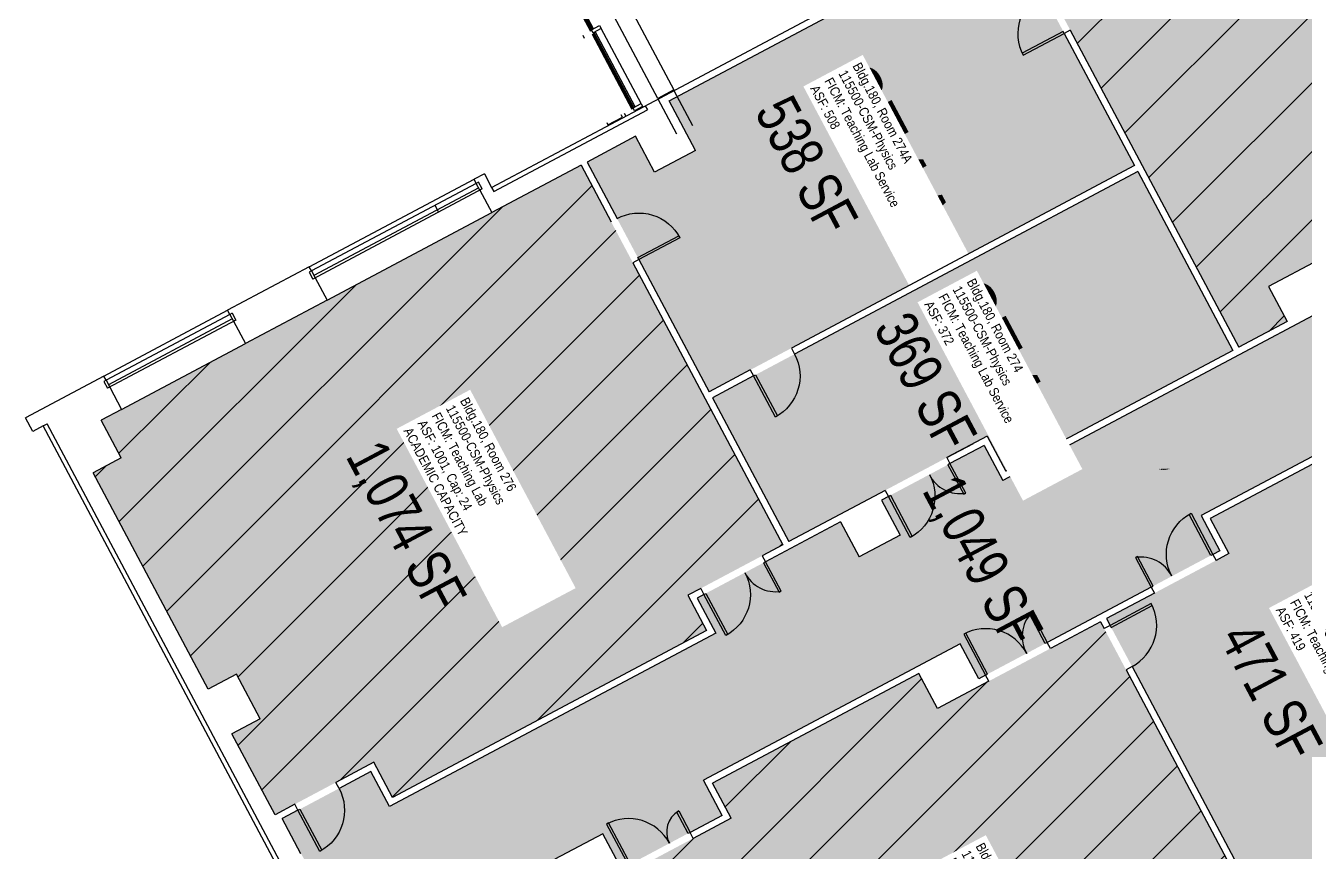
# Model space of a CAD drawing. Header units: inches. Extents: x 69211883 to 69217631, y 27675792 to 27679139.
# Drawn here: x 69211972 to 69212962, y 27676177 to 27676817 of the extents above; entities that cross this region are included whole.
import ezdxf
from ezdxf.enums import TextEntityAlignment as Align

# ---------------------------------------------------------------- set-up
doc = ezdxf.new("R2010")
doc.units = ezdxf.units.IN
doc.header["$LTSCALE"] = 0.25
doc.header["$MEASUREMENT"] = 0
doc.layers.get('0').update_dxf_attribs({"linetype": 'CONTINUOUS'})
for name, color, linetype in [('A-DOOR', 2, 'CONTINUOUS'), ('A-GLAZ', 1, 'CONTINUOUS'), ('A-IDEN-RNUM', 7, 'CONTINUOUS'), ('A-IDEN-SNUM', 4, 'CONTINUOUS'), ('A-IDEN-VNUM', 4, 'CONTINUOUS'), ('A-WALL', 5, 'CONTINUOUS'), ('AREA-TEXT', 3, 'CONTINUOUS'), ('Rooms-Capacity', 4, 'CONTINUOUS'), ('Rooms-Category-Color', 7, 'CONTINUOUS'), ('Rooms-College-Color', 7, 'CONTINUOUS'), ('Rooms-Department-Color', 7, 'CONTINUOUS'), ('Rooms-Division-Color', 7, 'CONTINUOUS'), ('Rooms-Information', 7, 'CONTINUOUS')]:
    doc.layers.add(name, color=color, linetype=linetype)
doc.styles.add('CP_AREA', font='arial.ttf', dxfattribs={"height": 15})
doc.styles.add('CP_ROOMSNUMBER', font='arial.ttf', dxfattribs={"height": 1})
doc.styles.add('CP_ROOMVNUMBER', font='arial.ttf', dxfattribs={"width": 0.85, "height": 0.075})
pattern_1 = [(45, (0, 0), (-26.51650429449553, 26.51650429449553), [])]

# ---------------------------------------------------------------- blocks, each defined once
blk = doc.blocks.new('Z08D36')
at = {"linetype": 'Continuous', "lineweight": -3}
blk.add_lwpolyline([(-18, 0), (-16.25, 0), (-16.25, 36), (-18, 36)], close=True, dxfattribs=at)
blk.add_arc((-18, 0), 36, 0, 90)

msp = doc.modelspace()

# ---------------------------------------------------------------- hatches: boundary and pattern name
at = {"layer": 'Rooms-Capacity'}
h = msp.add_hatch(dxfattribs=at)
h.set_pattern_fill('ANSI31', color=256, scale=300, style=0)
h.set_pattern_definition(pattern_1)
h.paths.add_polyline_path([(69213267.36529438, 27676792.62646393), (69213265.9568817, 27676795.27530778), (69213293.10753112, 27676809.71153778), (69213230.39426711, 27676927.65824855), (69213203.2436177, 27676913.22201855), (69213184.93425281, 27676947.65698854), (69213212.07766402, 27676962.08936992), (69213153.8507332, 27677071.61596145), (69213126.70008379, 27677057.17973145), (69213105.57388765, 27677096.91240023), (69212803.60567689, 27676936.35334777), (69212824.0345384, 27676897.9321771), (69212792.2484248, 27676881.03120134), (69212771.81955075, 27676919.45239558), (69212734.40463144, 27676899.55856643), (69212910.63226819, 27676568.12198072), (69212948.05520444, 27676588.01855442), (69212933.61885688, 27676615.16937532), (69213049.4978757, 27676676.78451415), (69213063.93410571, 27676649.63386474), (69213197.7007323, 27676720.75871184), (69213183.26450232, 27676747.90936125), (69213267.36558685, 27676792.62591389)])
h = msp.add_hatch(dxfattribs=at)
h.set_pattern_fill('ANSI31', color=256, scale=300, style=0)
h.set_pattern_definition(pattern_1)
h.paths.add_polyline_path([(69212046.2068328, 27676520.04712484), (69212030.47887945, 27676511.68445339), (69212045.97183175, 27676482.54737633), (69212024.2292418, 27676470.98664937), (69212113.25214556, 27676303.55861247), (69212134.99432853, 27676315.11912303), (69212153.23402373, 27676280.81518289), (69212131.60342349, 27676269.04481534), (69212164.89445241, 27676206.43338185), (69212241.26903968, 27676247.04240401), (69212255.66928096, 27676219.87289575), (69212498.73705482, 27676349.11381094), (69212484.30134207, 27676376.26348755), (69212557.80624153, 27676415.3479123), (69212401.64849143, 27676709.03846211), (69212334.21338639, 27676673.18264638), (69212332.6130734, 27676672.33174643), (69212205.1374635, 27676604.55188581), (69212203.53709017, 27676603.70095378), (69212141.89631642, 27676570.92603351), (69212133.74068305, 27676566.5896139), (69212052.90789121, 27676523.61013432)])
h = msp.add_hatch(dxfattribs=at)
h.set_pattern_fill('ANSI31', color=256, scale=300, style=0)
h.set_pattern_definition(pattern_1)
h.paths.add_polyline_path([(69212820.3171139, 27675987.93450816), (69212834.88549241, 27675995.68063827), (69212820.10542354, 27676023.49596304), (69212851.89153688, 27676040.3969393), (69212866.67161855, 27676012.58159046), (69212912.64354967, 27676036.88368398), (69212909.82662617, 27676042.18155643), (69212945.59351346, 27676061.19887606), (69212948.41033874, 27676055.90118834), (69212959.77094245, 27676061.94171745), (69212803.55450444, 27676355.74264337), (69212677.40331642, 27676288.6669894), (69212662.96774995, 27676315.81639088), (69212503.3750378, 27676230.95942778), (69212517.8113047, 27676203.80875858), (69212432.38534127, 27676158.38885903), (69212567.59303045, 27675904.09971522), (69212573.76280041, 27675892.51382452), (69212588.54309605, 27675864.69830022), (69212596.4894872, 27675868.92346534), (69212608.40960152, 27675875.26150255), (69212618.44703095, 27675880.59849845), (69212628.27561404, 27675885.8244162), (69212660.06537606, 27675902.72730333), (69212675.95843913, 27675911.17777943), (69212803.10294369, 27675978.78158821)])
at = {"layer": 'Rooms-Category-Color', "true_color": 0xe3f498}
for points in [[(69213267.36529438, 27676792.62646393), (69213265.9568817, 27676795.27530778), (69213293.10753112, 27676809.71153778), (69213230.39426711, 27676927.65824855), (69213203.2436177, 27676913.22201855), (69213184.93425281, 27676947.65698854), (69213212.07766402, 27676962.08936992), (69213153.8507332, 27677071.61596145), (69213126.70008379, 27677057.17973145), (69213105.57388765, 27677096.91240023), (69212803.60567689, 27676936.35334777), (69212824.0345384, 27676897.9321771), (69212792.2484248, 27676881.03120134), (69212771.81955075, 27676919.45239558), (69212734.40463144, 27676899.55856643), (69212910.63226819, 27676568.12198072), (69212948.05520444, 27676588.01855442), (69212933.61885688, 27676615.16937532), (69213049.4978757, 27676676.78451415), (69213063.93410571, 27676649.63386474), (69213197.7007323, 27676720.75871184), (69213183.26450232, 27676747.90936125), (69213267.36558685, 27676792.62591389)], [(69212406.28396824, 27676711.50318435), (69212500.82366338, 27676533.69955271), (69212829.94250658, 27676708.69482615), (69212729.76915471, 27676897.09384423), (69212469.85135695, 27676758.89335213), (69212490.27334677, 27676720.48510527), (69212458.49431466, 27676703.57081112), (69212443.69888164, 27676731.39702461)], [(69212046.2068328, 27676520.04712484), (69212030.47887945, 27676511.68445339), (69212045.97183175, 27676482.54737633), (69212024.2292418, 27676470.98664937), (69212113.25214556, 27676303.55861247), (69212134.99432853, 27676315.11912303), (69212153.23402373, 27676280.81518289), (69212131.60342349, 27676269.04481534), (69212164.89445241, 27676206.43338185), (69212241.26903968, 27676247.04240401), (69212255.66928096, 27676219.87289575), (69212498.73705482, 27676349.11381094), (69212484.30134207, 27676376.26348755), (69212557.80624153, 27676415.3479123), (69212401.64849143, 27676709.03846211), (69212334.21338639, 27676673.18264638), (69212332.6130734, 27676672.33174643), (69212205.1374635, 27676604.55188581), (69212203.53709017, 27676603.70095378), (69212141.89631642, 27676570.92603351), (69212133.74068305, 27676566.5896139), (69212052.90789121, 27676523.61013432)], [(69212503.2889797, 27676529.0629586), (69212562.44171825, 27676417.81263449), (69212715.74355578, 27676499.32451851), (69212730.17978577, 27676472.1738691), (69212905.99679145, 27676565.65725853), (69212832.40780333, 27676704.05826886)], [(69213043.32008474, 27676106.36492736), (69213071.02232486, 27676121.09501871), (69213007.76203705, 27676240.07053349), (69213007.76112185, 27676240.07225475), (69213005.29658811, 27676244.70737704), (69213116.55614135, 27676303.86343143), (69213026.0653063, 27676474.05224174), (69213011.15840335, 27676466.12608928), (69212996.72227596, 27676493.27649613), (69212888.44991861, 27676435.70876839), (69212902.88614862, 27676408.55811898), (69212808.18998116, 27676358.20736556), (69212964.40641919, 27676064.40643964), (69212976.21580194, 27676070.68558837), (69212973.39897667, 27676075.98327611), (69213040.50325947, 27676111.6626151)], [(69212820.3171139, 27675987.93450816), (69212834.88549241, 27675995.68063827), (69212820.10542354, 27676023.49596304), (69212851.89153688, 27676040.3969393), (69212866.67161855, 27676012.58159046), (69212912.64354967, 27676036.88368398), (69212909.82662617, 27676042.18155643), (69212945.59351346, 27676061.19887606), (69212948.41033874, 27676055.90118834), (69212959.77094245, 27676061.94171745), (69212803.55450444, 27676355.74264337), (69212677.40331642, 27676288.6669894), (69212662.96774995, 27676315.81639088), (69212503.3750378, 27676230.95942778), (69212517.8113047, 27676203.80875858), (69212432.38534127, 27676158.38885903), (69212567.59303045, 27675904.09971522), (69212573.76280041, 27675892.51382452), (69212588.54309605, 27675864.69830022), (69212596.4894872, 27675868.92346534), (69212608.40960152, 27675875.26150255), (69212618.44703095, 27675880.59849845), (69212628.27561404, 27675885.8244162), (69212660.06537606, 27675902.72730333), (69212675.95843913, 27675911.17777943), (69212803.10294369, 27675978.78158821)]]:
    msp.add_hatch(color=61, dxfattribs=at).paths.add_polyline_path(points)
at = {"layer": 'Rooms-Category-Color', "true_color": 0xadadad}
msp.add_hatch(color=253, dxfattribs=at).paths.add_polyline_path([(69213269.83001658, 27676787.9909872), (69213190.36470124, 27676745.73860672), (69213204.80093123, 27676718.58795731), (69213061.76335117, 27676642.53366582), (69213047.32712118, 27676669.68431523), (69212969.62770173, 27676628.37087653), (69212984.06393173, 27676601.22022712), (69212728.00903125, 27676465.07367018), (69212713.57280125, 27676492.22431959), (69212634.1074859, 27676449.97193911), (69212648.5437159, 27676422.8212897), (69212616.75758976, 27676405.9203375), (69212602.32135975, 27676433.07098691), (69212491.40102376, 27676374.09370581), (69212505.83725375, 27676346.9430564), (69212253.59010585, 27676212.82111377), (69212239.15387584, 27676239.97176318), (69212170.44945024, 27676203.44103706), (69212229.72973536, 27676093.81448193), (69212297.69102706, 27676129.87919209), (69212311.9218916, 27676103.11478015), (69212394.59126377, 27676146.92927888), (69212381.27003087, 27676171.9829215), (69212418.5747069, 27676191.8181333), (69212433.0109369, 27676164.66748389), (69212510.71035634, 27676205.98092259), (69212496.27412635, 27676233.131572), (69212694.93733421, 27676338.76248041), (69212709.37356421, 27676311.611831), (69212895.78594969, 27676410.72887351), (69212881.3497197, 27676437.87952292), (69213030.45754927, 27676517.16141743), (69213044.89377926, 27676490.01076802), (69213122.59319872, 27676531.32420672), (69213108.15696871, 27676558.47485613), (69213248.54569994, 27676633.12073228), (69213262.98192994, 27676605.97008287), (69213342.44724528, 27676648.22246335)])
at = {"layer": 'Rooms-College-Color', "true_color": 0xffe090}
for points in [[(69213267.36529438, 27676792.62646393), (69213265.9568817, 27676795.27530778), (69213293.10753112, 27676809.71153778), (69213230.39426711, 27676927.65824855), (69213203.2436177, 27676913.22201855), (69213184.93425281, 27676947.65698854), (69213212.07766402, 27676962.08936992), (69213153.8507332, 27677071.61596145), (69213126.70008379, 27677057.17973145), (69213105.57388765, 27677096.91240023), (69212803.60567689, 27676936.35334777), (69212824.0345384, 27676897.9321771), (69212792.2484248, 27676881.03120134), (69212771.81955075, 27676919.45239558), (69212734.40463144, 27676899.55856643), (69212910.63226819, 27676568.12198072), (69212948.05520444, 27676588.01855442), (69212933.61885688, 27676615.16937532), (69213049.4978757, 27676676.78451415), (69213063.93410571, 27676649.63386474), (69213197.7007323, 27676720.75871184), (69213183.26450232, 27676747.90936125), (69213267.36558685, 27676792.62591389)], [(69212406.28396824, 27676711.50318435), (69212500.82366338, 27676533.69955271), (69212829.94250658, 27676708.69482615), (69212729.76915471, 27676897.09384423), (69212469.85135695, 27676758.89335213), (69212490.27334677, 27676720.48510527), (69212458.49431466, 27676703.57081112), (69212443.69888164, 27676731.39702461)], [(69212046.2068328, 27676520.04712484), (69212030.47887945, 27676511.68445339), (69212045.97183175, 27676482.54737633), (69212024.2292418, 27676470.98664937), (69212113.25214556, 27676303.55861247), (69212134.99432853, 27676315.11912303), (69212153.23402373, 27676280.81518289), (69212131.60342349, 27676269.04481534), (69212164.89445241, 27676206.43338185), (69212241.26903968, 27676247.04240401), (69212255.66928096, 27676219.87289575), (69212498.73705482, 27676349.11381094), (69212484.30134207, 27676376.26348755), (69212557.80624153, 27676415.3479123), (69212401.64849143, 27676709.03846211), (69212334.21338639, 27676673.18264638), (69212332.6130734, 27676672.33174643), (69212205.1374635, 27676604.55188581), (69212203.53709017, 27676603.70095378), (69212141.89631642, 27676570.92603351), (69212133.74068305, 27676566.5896139), (69212052.90789121, 27676523.61013432)], [(69212503.2889797, 27676529.0629586), (69212562.44171825, 27676417.81263449), (69212715.74355578, 27676499.32451851), (69212730.17978577, 27676472.1738691), (69212905.99679145, 27676565.65725853), (69212832.40780333, 27676704.05826886)], [(69213043.32008474, 27676106.36492736), (69213071.02232486, 27676121.09501871), (69213007.76203705, 27676240.07053349), (69213007.76112185, 27676240.07225475), (69213005.29658811, 27676244.70737704), (69213116.55614135, 27676303.86343143), (69213026.0653063, 27676474.05224174), (69213011.15840335, 27676466.12608928), (69212996.72227596, 27676493.27649613), (69212888.44991861, 27676435.70876839), (69212902.88614862, 27676408.55811898), (69212808.18998116, 27676358.20736556), (69212964.40641919, 27676064.40643964), (69212976.21580194, 27676070.68558837), (69212973.39897667, 27676075.98327611), (69213040.50325947, 27676111.6626151)], [(69212820.3171139, 27675987.93450816), (69212834.88549241, 27675995.68063827), (69212820.10542354, 27676023.49596304), (69212851.89153688, 27676040.3969393), (69212866.67161855, 27676012.58159046), (69212912.64354967, 27676036.88368398), (69212909.82662617, 27676042.18155643), (69212945.59351346, 27676061.19887606), (69212948.41033874, 27676055.90118834), (69212959.77094245, 27676061.94171745), (69212803.55450444, 27676355.74264337), (69212677.40331642, 27676288.6669894), (69212662.96774995, 27676315.81639088), (69212503.3750378, 27676230.95942778), (69212517.8113047, 27676203.80875858), (69212432.38534127, 27676158.38885903), (69212567.59303045, 27675904.09971522), (69212573.76280041, 27675892.51382452), (69212588.54309605, 27675864.69830022), (69212596.4894872, 27675868.92346534), (69212608.40960152, 27675875.26150255), (69212618.44703095, 27675880.59849845), (69212628.27561404, 27675885.8244162), (69212660.06537606, 27675902.72730333), (69212675.95843913, 27675911.17777943), (69212803.10294369, 27675978.78158821)]]:
    msp.add_hatch(color=41, dxfattribs=at).paths.add_polyline_path(points)
at = {"layer": 'Rooms-College-Color', "true_color": 0xadadad}
msp.add_hatch(color=253, dxfattribs=at).paths.add_polyline_path([(69213269.83001658, 27676787.9909872), (69213190.36470124, 27676745.73860672), (69213204.80093123, 27676718.58795731), (69213061.76335117, 27676642.53366582), (69213047.32712118, 27676669.68431523), (69212969.62770173, 27676628.37087653), (69212984.06393173, 27676601.22022712), (69212728.00903125, 27676465.07367018), (69212713.57280125, 27676492.22431959), (69212634.1074859, 27676449.97193911), (69212648.5437159, 27676422.8212897), (69212616.75758976, 27676405.9203375), (69212602.32135975, 27676433.07098691), (69212491.40102376, 27676374.09370581), (69212505.83725375, 27676346.9430564), (69212253.59010585, 27676212.82111377), (69212239.15387584, 27676239.97176318), (69212170.44945024, 27676203.44103706), (69212229.72973536, 27676093.81448193), (69212297.69102706, 27676129.87919209), (69212311.9218916, 27676103.11478015), (69212394.59126377, 27676146.92927888), (69212381.27003087, 27676171.9829215), (69212418.5747069, 27676191.8181333), (69212433.0109369, 27676164.66748389), (69212510.71035634, 27676205.98092259), (69212496.27412635, 27676233.131572), (69212694.93733421, 27676338.76248041), (69212709.37356421, 27676311.611831), (69212895.78594969, 27676410.72887351), (69212881.3497197, 27676437.87952292), (69213030.45754927, 27676517.16141743), (69213044.89377926, 27676490.01076802), (69213122.59319872, 27676531.32420672), (69213108.15696871, 27676558.47485613), (69213248.54569994, 27676633.12073228), (69213262.98192994, 27676605.97008287), (69213342.44724528, 27676648.22246335)])
at = {"layer": 'Rooms-Department-Color', "true_color": 0xffe090}
for points in [[(69213267.36529438, 27676792.62646393), (69213265.9568817, 27676795.27530778), (69213293.10753112, 27676809.71153778), (69213230.39426711, 27676927.65824855), (69213203.2436177, 27676913.22201855), (69213184.93425281, 27676947.65698854), (69213212.07766402, 27676962.08936992), (69213153.8507332, 27677071.61596145), (69213126.70008379, 27677057.17973145), (69213105.57388765, 27677096.91240023), (69212803.60567689, 27676936.35334777), (69212824.0345384, 27676897.9321771), (69212792.2484248, 27676881.03120134), (69212771.81955075, 27676919.45239558), (69212734.40463144, 27676899.55856643), (69212910.63226819, 27676568.12198072), (69212948.05520444, 27676588.01855442), (69212933.61885688, 27676615.16937532), (69213049.4978757, 27676676.78451415), (69213063.93410571, 27676649.63386474), (69213197.7007323, 27676720.75871184), (69213183.26450232, 27676747.90936125), (69213267.36558685, 27676792.62591389)], [(69212406.28396824, 27676711.50318435), (69212500.82366338, 27676533.69955271), (69212829.94250658, 27676708.69482615), (69212729.76915471, 27676897.09384423), (69212469.85135695, 27676758.89335213), (69212490.27334677, 27676720.48510527), (69212458.49431466, 27676703.57081112), (69212443.69888164, 27676731.39702461)], [(69212046.2068328, 27676520.04712484), (69212030.47887945, 27676511.68445339), (69212045.97183175, 27676482.54737633), (69212024.2292418, 27676470.98664937), (69212113.25214556, 27676303.55861247), (69212134.99432853, 27676315.11912303), (69212153.23402373, 27676280.81518289), (69212131.60342349, 27676269.04481534), (69212164.89445241, 27676206.43338185), (69212241.26903968, 27676247.04240401), (69212255.66928096, 27676219.87289575), (69212498.73705482, 27676349.11381094), (69212484.30134207, 27676376.26348755), (69212557.80624153, 27676415.3479123), (69212401.64849143, 27676709.03846211), (69212334.21338639, 27676673.18264638), (69212332.6130734, 27676672.33174643), (69212205.1374635, 27676604.55188581), (69212203.53709017, 27676603.70095378), (69212141.89631642, 27676570.92603351), (69212133.74068305, 27676566.5896139), (69212052.90789121, 27676523.61013432)], [(69212503.2889797, 27676529.0629586), (69212562.44171825, 27676417.81263449), (69212715.74355578, 27676499.32451851), (69212730.17978577, 27676472.1738691), (69212905.99679145, 27676565.65725853), (69212832.40780333, 27676704.05826886)], [(69213043.32008474, 27676106.36492736), (69213071.02232486, 27676121.09501871), (69213007.76203705, 27676240.07053349), (69213007.76112185, 27676240.07225475), (69213005.29658811, 27676244.70737704), (69213116.55614135, 27676303.86343143), (69213026.0653063, 27676474.05224174), (69213011.15840335, 27676466.12608928), (69212996.72227596, 27676493.27649613), (69212888.44991861, 27676435.70876839), (69212902.88614862, 27676408.55811898), (69212808.18998116, 27676358.20736556), (69212964.40641919, 27676064.40643964), (69212976.21580194, 27676070.68558837), (69212973.39897667, 27676075.98327611), (69213040.50325947, 27676111.6626151)], [(69212820.3171139, 27675987.93450816), (69212834.88549241, 27675995.68063827), (69212820.10542354, 27676023.49596304), (69212851.89153688, 27676040.3969393), (69212866.67161855, 27676012.58159046), (69212912.64354967, 27676036.88368398), (69212909.82662617, 27676042.18155643), (69212945.59351346, 27676061.19887606), (69212948.41033874, 27676055.90118834), (69212959.77094245, 27676061.94171745), (69212803.55450444, 27676355.74264337), (69212677.40331642, 27676288.6669894), (69212662.96774995, 27676315.81639088), (69212503.3750378, 27676230.95942778), (69212517.8113047, 27676203.80875858), (69212432.38534127, 27676158.38885903), (69212567.59303045, 27675904.09971522), (69212573.76280041, 27675892.51382452), (69212588.54309605, 27675864.69830022), (69212596.4894872, 27675868.92346534), (69212608.40960152, 27675875.26150255), (69212618.44703095, 27675880.59849845), (69212628.27561404, 27675885.8244162), (69212660.06537606, 27675902.72730333), (69212675.95843913, 27675911.17777943), (69212803.10294369, 27675978.78158821)]]:
    msp.add_hatch(color=41, dxfattribs=at).paths.add_polyline_path(points)
at = {"layer": 'Rooms-Department-Color', "true_color": 0xacacac}
msp.add_hatch(color=253, dxfattribs=at).paths.add_polyline_path([(69213269.83001658, 27676787.9909872), (69213190.36470124, 27676745.73860672), (69213204.80093123, 27676718.58795731), (69213061.76335117, 27676642.53366582), (69213047.32712118, 27676669.68431523), (69212969.62770173, 27676628.37087653), (69212984.06393173, 27676601.22022712), (69212728.00903125, 27676465.07367018), (69212713.57280125, 27676492.22431959), (69212634.1074859, 27676449.97193911), (69212648.5437159, 27676422.8212897), (69212616.75758976, 27676405.9203375), (69212602.32135975, 27676433.07098691), (69212491.40102376, 27676374.09370581), (69212505.83725375, 27676346.9430564), (69212253.59010585, 27676212.82111377), (69212239.15387584, 27676239.97176318), (69212170.44945024, 27676203.44103706), (69212229.72973536, 27676093.81448193), (69212297.69102706, 27676129.87919209), (69212311.9218916, 27676103.11478015), (69212394.59126377, 27676146.92927888), (69212381.27003087, 27676171.9829215), (69212418.5747069, 27676191.8181333), (69212433.0109369, 27676164.66748389), (69212510.71035634, 27676205.98092259), (69212496.27412635, 27676233.131572), (69212694.93733421, 27676338.76248041), (69212709.37356421, 27676311.611831), (69212895.78594969, 27676410.72887351), (69212881.3497197, 27676437.87952292), (69213030.45754927, 27676517.16141743), (69213044.89377926, 27676490.01076802), (69213122.59319872, 27676531.32420672), (69213108.15696871, 27676558.47485613), (69213248.54569994, 27676633.12073228), (69213262.98192994, 27676605.97008287), (69213342.44724528, 27676648.22246335)])
at = {"layer": 'Rooms-Division-Color', "true_color": 0xffe090}
for points in [[(69213267.36529438, 27676792.62646393), (69213265.9568817, 27676795.27530778), (69213293.10753112, 27676809.71153778), (69213230.39426711, 27676927.65824855), (69213203.2436177, 27676913.22201855), (69213184.93425281, 27676947.65698854), (69213212.07766402, 27676962.08936992), (69213153.8507332, 27677071.61596145), (69213126.70008379, 27677057.17973145), (69213105.57388765, 27677096.91240023), (69212803.60567689, 27676936.35334777), (69212824.0345384, 27676897.9321771), (69212792.2484248, 27676881.03120134), (69212771.81955075, 27676919.45239558), (69212734.40463144, 27676899.55856643), (69212910.63226819, 27676568.12198072), (69212948.05520444, 27676588.01855442), (69212933.61885688, 27676615.16937532), (69213049.4978757, 27676676.78451415), (69213063.93410571, 27676649.63386474), (69213197.7007323, 27676720.75871184), (69213183.26450232, 27676747.90936125), (69213267.36558685, 27676792.62591389)], [(69212406.28396824, 27676711.50318435), (69212500.82366338, 27676533.69955271), (69212829.94250658, 27676708.69482615), (69212729.76915471, 27676897.09384423), (69212469.85135695, 27676758.89335213), (69212490.27334677, 27676720.48510527), (69212458.49431466, 27676703.57081112), (69212443.69888164, 27676731.39702461)], [(69212046.2068328, 27676520.04712484), (69212030.47887945, 27676511.68445339), (69212045.97183175, 27676482.54737633), (69212024.2292418, 27676470.98664937), (69212113.25214556, 27676303.55861247), (69212134.99432853, 27676315.11912303), (69212153.23402373, 27676280.81518289), (69212131.60342349, 27676269.04481534), (69212164.89445241, 27676206.43338185), (69212241.26903968, 27676247.04240401), (69212255.66928096, 27676219.87289575), (69212498.73705482, 27676349.11381094), (69212484.30134207, 27676376.26348755), (69212557.80624153, 27676415.3479123), (69212401.64849143, 27676709.03846211), (69212334.21338639, 27676673.18264638), (69212332.6130734, 27676672.33174643), (69212205.1374635, 27676604.55188581), (69212203.53709017, 27676603.70095378), (69212141.89631642, 27676570.92603351), (69212133.74068305, 27676566.5896139), (69212052.90789121, 27676523.61013432)], [(69212503.2889797, 27676529.0629586), (69212562.44171825, 27676417.81263449), (69212715.74355578, 27676499.32451851), (69212730.17978577, 27676472.1738691), (69212905.99679145, 27676565.65725853), (69212832.40780333, 27676704.05826886)], [(69213043.32008474, 27676106.36492736), (69213071.02232486, 27676121.09501871), (69213007.76203705, 27676240.07053349), (69213007.76112185, 27676240.07225475), (69213005.29658811, 27676244.70737704), (69213116.55614135, 27676303.86343143), (69213026.0653063, 27676474.05224174), (69213011.15840335, 27676466.12608928), (69212996.72227596, 27676493.27649613), (69212888.44991861, 27676435.70876839), (69212902.88614862, 27676408.55811898), (69212808.18998116, 27676358.20736556), (69212964.40641919, 27676064.40643964), (69212976.21580194, 27676070.68558837), (69212973.39897667, 27676075.98327611), (69213040.50325947, 27676111.6626151)], [(69212820.3171139, 27675987.93450816), (69212834.88549241, 27675995.68063827), (69212820.10542354, 27676023.49596304), (69212851.89153688, 27676040.3969393), (69212866.67161855, 27676012.58159046), (69212912.64354967, 27676036.88368398), (69212909.82662617, 27676042.18155643), (69212945.59351346, 27676061.19887606), (69212948.41033874, 27676055.90118834), (69212959.77094245, 27676061.94171745), (69212803.55450444, 27676355.74264337), (69212677.40331642, 27676288.6669894), (69212662.96774995, 27676315.81639088), (69212503.3750378, 27676230.95942778), (69212517.8113047, 27676203.80875858), (69212432.38534127, 27676158.38885903), (69212567.59303045, 27675904.09971522), (69212573.76280041, 27675892.51382452), (69212588.54309605, 27675864.69830022), (69212596.4894872, 27675868.92346534), (69212608.40960152, 27675875.26150255), (69212618.44703095, 27675880.59849845), (69212628.27561404, 27675885.8244162), (69212660.06537606, 27675902.72730333), (69212675.95843913, 27675911.17777943), (69212803.10294369, 27675978.78158821)]]:
    msp.add_hatch(color=41, dxfattribs=at).paths.add_polyline_path(points)
at = {"layer": 'Rooms-Division-Color', "true_color": 0xadadad}
msp.add_hatch(color=253, dxfattribs=at).paths.add_polyline_path([(69213269.83001658, 27676787.9909872), (69213190.36470124, 27676745.73860672), (69213204.80093123, 27676718.58795731), (69213061.76335117, 27676642.53366582), (69213047.32712118, 27676669.68431523), (69212969.62770173, 27676628.37087653), (69212984.06393173, 27676601.22022712), (69212728.00903125, 27676465.07367018), (69212713.57280125, 27676492.22431959), (69212634.1074859, 27676449.97193911), (69212648.5437159, 27676422.8212897), (69212616.75758976, 27676405.9203375), (69212602.32135975, 27676433.07098691), (69212491.40102376, 27676374.09370581), (69212505.83725375, 27676346.9430564), (69212253.59010585, 27676212.82111377), (69212239.15387584, 27676239.97176318), (69212170.44945024, 27676203.44103706), (69212229.72973536, 27676093.81448193), (69212297.69102706, 27676129.87919209), (69212311.9218916, 27676103.11478015), (69212394.59126377, 27676146.92927888), (69212381.27003087, 27676171.9829215), (69212418.5747069, 27676191.8181333), (69212433.0109369, 27676164.66748389), (69212510.71035634, 27676205.98092259), (69212496.27412635, 27676233.131572), (69212694.93733421, 27676338.76248041), (69212709.37356421, 27676311.611831), (69212895.78594969, 27676410.72887351), (69212881.3497197, 27676437.87952292), (69213030.45754927, 27676517.16141743), (69213044.89377926, 27676490.01076802), (69213122.59319872, 27676531.32420672), (69213108.15696871, 27676558.47485613), (69213248.54569994, 27676633.12073228), (69213262.98192994, 27676605.97008287), (69213342.44724528, 27676648.22246335)])

# ---------------------------------------------------------------- linework, layer by layer
at = {"layer": 'A-DOOR'}
for points in [[(69212687.0843244, 27676478.14026496), (69212685.53916675, 27676477.31868856), (69212697.68682371, 27676454.47229764), (69212699.23198137, 27676455.29387404)], [(69212544.37786226, 27676402.26203167), (69212542.8327046, 27676401.44045527), (69212554.98036157, 27676378.59406435), (69212556.52551924, 27676379.41564075)], [(69212842.8091112, 27676382.56054765), (69212844.35426885, 27676383.38212406), (69212832.20661189, 27676406.22851497), (69212830.66145422, 27676405.40693857)], [(69212762.35044111, 27676339.78008466), (69212760.8052822, 27676338.95851059), (69212748.6576493, 27676361.80491431), (69212750.20280822, 27676362.62648837)], [(69212485.9877946, 27676192.83577364), (69212484.44263631, 27676192.01419841), (69212475.64004451, 27676208.56946578), (69212477.18520279, 27676209.39104101)]]:
    msp.add_lwpolyline(points, close=True, dxfattribs=at)
for centre, radius, start, end in [((69212694.76629527, 27676481.10266048), 26.19228530460568, 205.832072758893, 279.8166727493553), ((69212835.12714033, 27676379.59815213), 26.19228530460598, 25.83207275889309, 99.81667274935552), ((69212552.05983312, 27676405.22442719), 26.19228530460573, 205.832072758893, 279.8166727493553), ((69212769.1020819, 27676344.49217659), 26.19228530459736, 136.1833276102811, 210.1679268862083), ((69212486.51385286, 27676193.2377312), 18.65350181455739, 120.0067364432364, 208.3315425548674)]:
    msp.add_arc(centre, radius, start, end, dxfattribs=at)
at = {"layer": 'A-GLAZ'}
for p, q in [((69212378.03655499, 27676870.90953671), (69212408.96502547, 27676812.74143752)), ((69212378.47802897, 27676871.14427216), (69212409.40649945, 27676812.97617297)), ((69212409.81579576, 27676813.76008409), (69212378.88728128, 27676871.92815645)), ((69212410.47796202, 27676814.11216237), (69212379.54944767, 27676872.28023448)), ((69212411.3609096, 27676814.58163396), (69212380.43239525, 27676872.74970606)), ((69212402.98037475, 27676809.55933196), (69212404.15405199, 27676807.35196209)), ((69212410.1387027, 27676810.53406765), (69212441.06586339, 27676752.36843181)), ((69212410.58017668, 27676810.7688031), (69212441.50733736, 27676752.60316726)), ((69212441.91794148, 27676753.38461858), (69212410.989427, 27676811.55269095)), ((69212442.58015324, 27676753.73672106), (69212411.6516389, 27676811.90479316)), ((69212443.46310082, 27676754.20619264), (69212412.53458647, 27676812.37426475)), ((69212448.09857771, 27676756.67091454), (69212417.17006347, 27676814.83898645)), ((69212435.08252105, 27676749.18386556), (69212436.25555216, 27676746.97771088)), ((69212191.44679193, 27676630.40011485), (69212318.92240183, 27676698.17997546)), ((69212320.62423383, 27676694.97928915), (69212193.14862391, 27676627.19942854)), ((69212325.20695509, 27676690.62054325), (69212194.19955339, 27676620.96279906)), ((69212322.5021174, 27676691.44749736), (69212195.0265075, 27676623.66763674)), ((69212323.44105919, 27676689.68160146), (69212320.62423383, 27676694.97928915)), ((69212291.48938037, 27676672.69262335), (69212288.67255501, 27676677.99031104)), ((69212205.17885166, 27676604.57389229), (69212332.65435919, 27676672.35394543)), ((69212193.14862391, 27676627.19942854), (69212195.96544929, 27676621.90174085)), ((69212032.52305926, 27676545.89902163), (69212128.205645, 27676596.7742623)), ((69212129.90747699, 27676593.57357598), (69212034.22489126, 27676542.69833531)), ((69212134.49019825, 27676589.21483008), (69212035.27582072, 27676536.46170583)), ((69212131.78536056, 27676590.04178419), (69212036.10277483, 27676539.16654352)), ((69212129.90747699, 27676593.57357598), (69212132.72430235, 27676588.27588829)), ((69212046.255119, 27676520.07279906), (69212141.93770473, 27676570.94803974)), ((69212034.22489126, 27676542.69833531), (69212037.04171662, 27676537.40064762))]:
    msp.add_line(p, q, dxfattribs=at)
for points in [[(69212460.97131108, 27676760.68403178), (69212363.49119914, 27676944.0178001), (69212368.3552524, 27676946.60405837), (69212374.74473296, 27676952.67374763), (69212473.33258235, 27676767.2566243)], [(69212415.99638623, 27676817.04635632), (69212417.17006347, 27676814.83898645), (69212410.989427, 27676811.55269095), (69212409.81575026, 27676813.76005989)], [(69212448.09857747, 27676756.67091501), (69212449.27225469, 27676754.46354513), (69212443.09161822, 27676751.17724964), (69212441.91794148, 27676753.38461858)]]:
    msp.add_lwpolyline(points, close=True, dxfattribs=at)
for points in [[(69212473.5673178, 27676766.81515032), (69212488.00354634, 27676739.66450261)], [(69212475.64227496, 27676733.09191028), (69212461.20604652, 27676760.2425578)], [(69212421.51247741, 27676741.9716905), (69212422.45271023, 27676740.20336588), (69212433.71029657, 27676746.18911976), (69212432.77006376, 27676747.9574444)]]:
    msp.add_lwpolyline(points, dxfattribs=at)
at = {"layer": 'A-WALL'}
for p, q in [((69212458.77123027, 27676758.9479454), (69212774.65502921, 27676926.90603383)), ((69212469.85135695, 27676758.89335213), (69212729.76915471, 27676897.09384423)), ((69212780.17804955, 27676813.47113036), (69212775.54257281, 27676811.00640817)), ((69212775.54257281, 27676811.00640817), (69212829.94250658, 27676708.69482615)), ((69212780.17804955, 27676813.47113036), (69212910.63226819, 27676568.12198072)), ((69212332.50914675, 27676691.81332755), (69212458.77123027, 27676758.9479454)), ((69212490.27334677, 27676720.48510527), (69212469.85135695, 27676758.89335213)), ((69212334.21097873, 27676688.61264124), (69212453.02922602, 27676751.78930839)), ((69212451.32739402, 27676754.9899947), (69212453.02922602, 27676751.78930839)), ((69212443.69888754, 27676731.39701349), (69212406.28396824, 27676711.50318435)), ((69212458.48722063, 27676703.58415308), (69212443.69888164, 27676731.39702461)), ((69212490.27334677, 27676720.48510527), (69212458.48722063, 27676703.58415308)), ((69212401.6484915, 27676709.03846215), (69212332.65446156, 27676672.35375291)), ((69212401.6484915, 27676709.03846215), (69212424.88730069, 27676665.33253867)), ((69212406.28396824, 27676711.50318435), (69212429.52277742, 27676667.79726086)), ((69212829.94250658, 27676708.69482615), (69212564.39591566, 27676567.5014571)), ((69212326.87548958, 27676702.40869951), (69212318.92240183, 27676698.17997546)), ((69212320.62423383, 27676694.97928915), (69212318.92240183, 27676698.17997546)), ((69212326.87548958, 27676702.40869951), (69212332.50914675, 27676691.81332755)), ((69212832.40722878, 27676704.05934942), (69212566.86063786, 27676562.86598037)), ((69212832.40722878, 27676704.05934942), (69212905.99679145, 27676565.65725853)), ((69212322.39012972, 27676695.91823094), (69212320.62423383, 27676694.97928915)), ((69212325.20695509, 27676690.62054325), (69212322.39012972, 27676695.91823094)), ((69212323.44083145, 27676689.68203945), (69212332.65446156, 27676672.35375291)), ((69212325.2069591, 27676690.62054538), (69212323.44106463, 27676689.68160092)), ((69212332.50914675, 27676691.81332755), (69212334.21097873, 27676688.61264124)), ((69212191.44679193, 27676630.40011485), (69212128.205645, 27676596.7742623)), ((69212193.14862391, 27676627.19942854), (69212191.38272803, 27676626.26048675)), ((69212193.14862391, 27676627.19942854), (69212191.44679193, 27676630.40011485)), ((69212446.42372961, 27676636.01113473), (69212441.78825289, 27676633.54641253)), ((69212441.78825289, 27676633.54641253), (69212557.80624153, 27676415.3479123)), ((69212446.42372961, 27676636.01113473), (69212500.82366338, 27676533.69955271)), ((69212972.46066722, 27676635.82317863), (69212933.6109575, 27676615.16645928)), ((69212191.38272803, 27676626.26048675), (69212194.19955339, 27676620.96279906)), ((69212195.96555708, 27676621.90154778), (69212194.19966261, 27676620.96260332)), ((69212195.96532391, 27676621.90198631), (69212205.17885166, 27676604.57389229)), ((69212933.6109575, 27676615.16645928), (69212948.04718749, 27676588.01580987)), ((69212205.17885166, 27676604.57389229), (69212141.93770473, 27676570.94803974)), ((69212984.06393173, 27676601.22022712), (69212728.00903125, 27676465.07367018)), ((69212129.90747699, 27676593.57357598), (69212128.205645, 27676596.7742623)), ((69212131.67337288, 27676594.51251777), (69212129.90747699, 27676593.57357598)), ((69212131.67337288, 27676594.51251777), (69212134.49019825, 27676589.21483008)), ((69212132.72422817, 27676588.2760375), (69212141.93770473, 27676570.94803974)), ((69212134.49035582, 27676589.21454343), (69212132.72446133, 27676588.27559897)), ((69212948.04718749, 27676588.01580987), (69212910.63226819, 27676568.12198072)), ((69212564.39591566, 27676567.5014571), (69212566.86063786, 27676562.86598037)), ((69212905.99679145, 27676565.65725853), (69212730.17978577, 27676472.1738691)), ((69212532.60978952, 27676550.6005049), (69212500.82366338, 27676533.69955271)), ((69212532.60978952, 27676550.6005049), (69212535.0745117, 27676545.96502817)), ((69212032.52305926, 27676545.89902163), (69211971.93755242, 27676513.68519522)), ((69212034.22489126, 27676542.69833531), (69212032.45899536, 27676541.75939352)), ((69212032.45899536, 27676541.75939352), (69212035.27582072, 27676536.46170583)), ((69212034.22489126, 27676542.69833531), (69212032.52305926, 27676545.89902163)), ((69212535.0745117, 27676545.96502817), (69212503.28838557, 27676529.06407598)), ((69212037.04195237, 27676537.4002139), (69212035.2760579, 27676536.46126944)), ((69212037.04171921, 27676537.40065243), (69212046.255119, 27676520.07279906)), ((69212503.28838557, 27676529.06407598), (69212562.44171825, 27676417.81263449)), ((69212046.255119, 27676520.07279906), (69212030.47888535, 27676511.68444228)), ((69211977.57120316, 27676503.08981984), (69211971.93755242, 27676513.68519522)), ((69211985.51773469, 27676507.31505789), (69211988.718421, 27676509.01688988)), ((69212168.70185089, 27676170.51683346), (69211988.718421, 27676509.01688988)), ((69212045.97142479, 27676482.54715994), (69212030.47887945, 27676511.68445339)), ((69213030.45754927, 27676517.16141743), (69212881.3497197, 27676437.87952292)), ((69211985.51773469, 27676507.31505789), (69211977.57120316, 27676503.08981984)), ((69212165.5011643, 27676168.81500198), (69211985.51773469, 27676507.31505789)), ((69212715.74355578, 27676499.32451851), (69212684.6196406, 27676482.77566949)), ((69212715.74355578, 27676499.32451851), (69212730.17978577, 27676472.1738691)), ((69212684.62749472, 27676482.77829812), (69212705.1560323, 27676493.69351995)), ((69212713.57280125, 27676492.22431959), (69212687.0843628, 27676478.14019276)), ((69212713.57280125, 27676492.22431959), (69212728.00903125, 27676465.07367018)), ((69212996.72140548, 27676493.27763398), (69212888.44991861, 27676435.70876839)), ((69212045.97142479, 27676482.54715994), (69212024.28442603, 27676471.01599135)), ((69212684.6196406, 27676482.77566949), (69212687.08504692, 27676478.13890613)), ((69212113.30732977, 27676303.58795444), (69212024.28442603, 27676471.01599135)), ((69212636.9404514, 27676457.4242412), (69212562.44171825, 27676417.81263449)), ((69212639.40517358, 27676452.78876447), (69212634.1074859, 27676449.97193911)), ((69212634.1074859, 27676449.97193911), (69212648.5437159, 27676422.8212897)), ((69212636.9404514, 27676457.4242412), (69212639.40588534, 27676452.78742586)), ((69212602.32135975, 27676433.07098691), (69212544.37790066, 27676402.26195947)), ((69212602.32135975, 27676433.07098691), (69212616.75758976, 27676405.9203375)), ((69212881.3497197, 27676437.87952292), (69212895.78594969, 27676410.72887351)), ((69212888.44991861, 27676435.70876839), (69212902.88614862, 27676408.55811898)), ((69212648.5437159, 27676422.8212897), (69212616.75758976, 27676405.9203375)), ((69212557.80624153, 27676415.3479123), (69212541.91317846, 27676406.8974362)), ((69212895.78594969, 27676410.72887351), (69212890.48826201, 27676407.91204814)), ((69212541.91317846, 27676406.8974362), (69212544.37790066, 27676402.26195947)), ((69212890.48826201, 27676407.91204814), (69212892.9529842, 27676403.27657142)), ((69212902.88614862, 27676408.55811898), (69212892.9529842, 27676403.27657142)), ((69212494.23398925, 27676381.54600791), (69212484.30082484, 27676376.26446035)), ((69212494.23398925, 27676381.54600791), (69212496.69871144, 27676376.91053118)), ((69212842.80907279, 27676382.56061985), (69212762.35044111, 27676339.78008466)), ((69212842.80907279, 27676382.56061985), (69212845.273795, 27676377.92514312)), ((69212484.30082484, 27676376.26446035), (69212498.73705482, 27676349.11381094)), ((69212496.69871144, 27676376.91053118), (69212491.40102376, 27676374.09370581)), ((69212491.40102376, 27676374.09370581), (69212505.83725375, 27676346.9430564)), ((69212845.273795, 27676377.92514312), (69212808.18998116, 27676358.20736556)), ((69212803.55450444, 27676355.74264337), (69212764.8151633, 27676335.14460793)), ((69212803.55450444, 27676355.74264337), (69212806.3713298, 27676350.44495568)), ((69212811.00680654, 27676352.90967787), (69212806.3713298, 27676350.44495568)), ((69212808.18998116, 27676358.20736556), (69212811.00680654, 27676352.90967787)), ((69212505.83725375, 27676346.9430564), (69212253.59010585, 27676212.82111377)), ((69212498.73705482, 27676349.11381094), (69212255.76086038, 27676219.9213127)), ((69212764.8151633, 27676335.14460793), (69212762.35044111, 27676339.78008466)), ((69212694.93733421, 27676338.76248041), (69212496.27412635, 27676233.131572)), ((69212709.37356421, 27676311.611831), (69212694.93733421, 27676338.76248041)), ((69212827.90775873, 27676321.12355173), (69212823.27228199, 27676318.65882954)), ((69212827.90775873, 27676321.12355173), (69212964.34773524, 27676064.51680809)), ((69212135.04951276, 27676315.14846501), (69212113.30732977, 27676303.58795444)), ((69212153.35887763, 27676280.71349502), (69212135.04951276, 27676315.14846501)), ((69212662.96708642, 27676315.81763881), (69212503.37432528, 27676230.96081747)), ((69212677.40331642, 27676288.6669894), (69212662.96708642, 27676315.81763881)), ((69212714.6712519, 27676314.42865637), (69212709.37356421, 27676311.611831)), ((69212717.1359741, 27676309.79317964), (69212714.6712519, 27676314.42865637)), ((69212823.27228199, 27676318.65882954), (69212959.7122585, 27676062.0520859)), ((69212717.1359741, 27676309.79317964), (69212677.40331642, 27676288.6669894)), ((69212153.35887763, 27676280.71349502), (69212131.61669466, 27676269.15298446)), ((69212164.94963662, 27676206.46272383), (69212131.61669466, 27676269.15298446)), ((69212241.32463038, 27676247.07196211), (69212211.9666111, 27676231.46205487)), ((69212255.76086038, 27676219.9213127), (69212241.32463038, 27676247.07196211)), ((69212214.43133329, 27676226.82657814), (69212211.9666111, 27676231.46205487)), ((69212239.15387584, 27676239.97176318), (69212214.43133329, 27676226.82657814)), ((69212253.59010585, 27676212.82111377), (69212239.15387584, 27676239.97176318)), ((69212510.71035634, 27676205.98092259), (69212496.27412635, 27676233.131572)), ((69212517.81055526, 27676203.81016806), (69212503.37432528, 27676230.96081747)), ((69212180.18048544, 27676214.56110294), (69212164.94963662, 27676206.46272383)), ((69212182.64520715, 27676209.92562595), (69212180.18048497, 27676214.56110268)), ((69212182.64520764, 27676209.92562621), (69212170.44945024, 27676203.44103706)), ((69212184.88564332, 27676176.2904697), (69212170.44945024, 27676203.44103706)), ((69212510.71035634, 27676205.98092259), (69212485.98781379, 27676192.83573755)), ((69212517.81055526, 27676203.81016806), (69212488.45253599, 27676188.20026082)), ((69212418.5747069, 27676191.8181333), (69212381.27003087, 27676171.9829215)), ((69212433.0109369, 27676164.66748389), (69212418.5747069, 27676191.8181333)), ((69212488.45253599, 27676188.20026082), (69212485.98781379, 27676192.83573755))]:
    msp.add_line(p, q, dxfattribs=at)

# ---------------------------------------------------------------- block references
at = {"layer": 'A-DOOR'}
for p, rotation in [((69212767.09208831, 27676826.89946676), 117.9999869319118), ((69212819.45729104, 27676337.01661927), 297.9999869319118), ((69212730.56431498, 27676322.87913246), 27.99995661509669), ((69212454.20168126, 27676175.93479738), 27.99999998962789)]:
    msp.add_blockref('Z08D36', p, dxfattribs=dict(at, rotation=rotation))
at = {"layer": 'A-DOOR', "xscale": -1}
for p, rotation in [((69212437.97323786, 27676651.90418947), 298.000013047344), ((69212550.96756199, 27676554.41552834), 208.0000433877166), ((69212655.29822387, 27676461.23926463), 208.0000433877166), ((69212874.59521173, 27676399.46154798), 28.0000433877166), ((69212512.59176172, 27676385.36103135), 208.0000433877166), ((69212198.53599234, 27676218.3803861), 208.0000737045317)]:
    msp.add_blockref('Z08D36', p, dxfattribs=dict(at, rotation=rotation))

# ---------------------------------------------------------------- texts
at = {"layer": 'A-IDEN-RNUM', "style": 'CP_ROOMSNUMBER'}
for s, p in [('0274-A0', (69212631.65751837, 27676714.86815126)), ('0274-00', (69212710.27323955, 27676566.08243994)), ('0276-00', (69212306.92327133, 27676467.98192853)), ('0200-F0', (69212852.97956836, 27676473.71276879))]:
    msp.add_text(s, height=1, dxfattribs=at).set_placement(p, align=Align.MIDDLE)
at = {"layer": 'A-IDEN-SNUM', "style": 'CP_ROOMSNUMBER'}
for s, p in [('18000274A0', (69212631.65751837, 27676714.86815126)), ('1800027400', (69212710.27323955, 27676566.08243994)), ('1800027600', (69212306.92327133, 27676467.98192853)), ('18000200F0', (69212852.97956836, 27676473.71276879))]:
    msp.add_text(s, height=1, dxfattribs=at).set_placement(p, align=Align.MIDDLE)
at = {"layer": 'A-IDEN-VNUM', "style": 'CP_ROOMVNUMBER', "width": 0.85}
for s, p in [('274A', (69212635.53074212, 27676716.92757703)), ('274', (69212714.14646332, 27676568.14186571)), ('276', (69212310.7964951, 27676470.0413543)), ('271', (69212986.07941642, 27676331.62080382))]:
    msp.add_text(s, height=52, rotation=298, dxfattribs=at).set_placement(p, align=Align.MIDDLE)
at = {"layer": 'AREA-TEXT', "style": 'CP_AREA', "width": 0.75}
for s, p in [('538 SF', (69212576.22479457, 27676708.86753956)), ('369 SF', (69212668.2769857, 27676541.47852366)), ('1,074 SF', (69212266.61926565, 27676429.67052101)), ('1,049 SF', (69212712.60676646, 27676403.15165759)), ('471 SF', (69212935.64988668, 27676301.88535554))]:
    msp.add_text(s, height=33, rotation=298, dxfattribs=at).set_placement(p, align=Align.MIDDLE_CENTER)

# ---------------------------------------------------------------- next in the draw order: texts
at = {"layer": 'Rooms-Information', "char_height": 7.428571428571429, "width": 166.4, "attachment_point": 7, "rotation": 298, "style": 'CP_ROOMVNUMBER', "bg_fill": 3, "box_fill_scale": 1.5, "bg_fill_color": 256, "bg_fill_true_color": 13158600, "bg_fill_transparency": 0}
for s, insert in [('Bldg.180, Room 274A^M^J115500-CSM-Physics^M^JFICM: Teaching Lab Service^M^JASF: 508', (69212578.60819153, 27676768.37524484)), ('Bldg.180, Room 276^M^J115500-CSM-Physics^M^JFICM: Teaching Lab^M^JASF: 1001, Cap: 24^M^JACADEMIC CAPACITY', (69212263.95425224, 27676503.4751513)), ('Bldg.180, Room 271^M^J115500-CSM-Physics^M^JFICM: Teaching Lab Service^M^JASF: 419', (69212938.8456893, 27676364.84644495)), ('Bldg.180, Room 273^M^J115500-CSM-Physics^M^JFICM: Teaching Lab^M^JASF: 1044, Cap: 24^M^JACADEMIC CAPACITY', (69212662.87632038, 27676158.85933541))]:
    msp.add_mtext(s, dxfattribs=dict(at, insert=insert))

# ---------------------------------------------------------------- next in the draw order: texts
at = {"layer": 'Rooms-Information', "insert": (69212666.91273619, 27676601.36750683), "char_height": 7.428571428571429, "width": 166.4, "attachment_point": 7, "rotation": 298, "style": 'CP_ROOMVNUMBER', "bg_fill": 3, "box_fill_scale": 1.5, "bg_fill_color": 256, "bg_fill_true_color": 13158600, "bg_fill_transparency": 0}
msp.add_mtext('Bldg.180, Room 274^M^J115500-CSM-Physics^M^JFICM: Teaching Lab Service^M^JASF: 372', dxfattribs=at)

doc.saveas('drawing.dxf')
